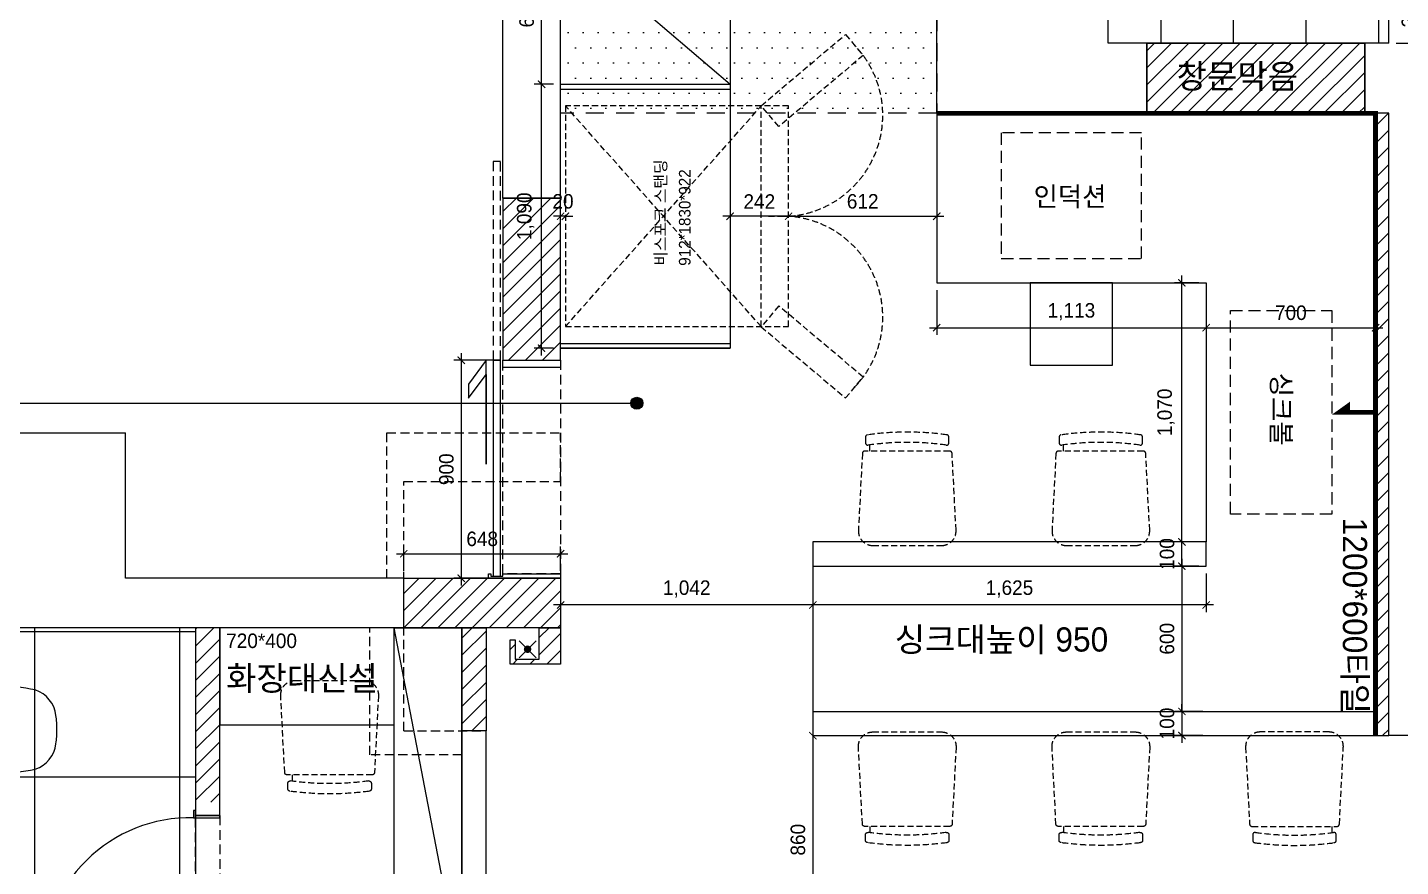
# Model space of a CAD drawing. Header units: inches. Extents: x 4374 to 164780, y 597 to 50243.
# Drawn here: x 9867 to 15540, y 26889 to 30355 of the extents above; entities that cross this region are included whole.
import ezdxf

# ---------------------------------------------------------------- set-up
doc = ezdxf.new("R2010")
doc.units = ezdxf.units.IN
doc.header["$LTSCALE"] = 50
doc.header["$MEASUREMENT"] = 0
doc.header["$PDSIZE"] = 700.071425
for name, pattern in [('DASHED', [0.75, 0.5, -0.25]), ('DASHEDX2', [1.5, 1, -0.5]), ('DH-HID2', [1.2, 0.8, -0.4]), ('HID', [2.5, 1.5, -1]), ('HIDDEN', [0.375, 0.25, -0.125])]:
    doc.linetypes.add(name, pattern=pattern)
for name, color, linetype in [('0-ELC TEXT', 7, 'Continuous'), ('03-WAL NEW', 3, 'Continuous'), ('04_FUR', 6, 'Continuous'), ('06-FUR', 6, 'Continuous'), ('06-LIGHT', 4, 'Continuous'), ('07-DIM WAL', 5, 'Continuous'), ('08-HAT', 8, 'Continuous'), ('3.기호.계단선', 30, 'Continuous'), ('_LIBR', 4, 'Continuous'), ('CO-DOOR', 8, 'Continuous'), ('fin', 5, 'Continuous'), ('FUR', 8, 'DASHED'), ('HL', 6, 'HIDDEN'), ('Layer 1', 7, 'Continuous'), ('도면층2', 2, 'Continuous'), ('도면층4', 4, 'Continuous')]:
    doc.layers.add(name, color=color, linetype=linetype)
doc.styles.add('HY 울릉도 L', font='')
doc.styles.add('코레일둥고', font='Korail_Round_Gothic_Medium.ttf')
doc.styles.get('HY 울릉도 L').set_extended_font_data('HY울릉도L')
doc.dimstyles.new('30', dxfattribs={"dimscale": 30, "dimtxt": 2, "dimasz": 1, "dimexe": 1, "dimexo": 1, "dimgap": 1, "dimtad": 1, "dimdec": 0, "dimrnd": 0.05, "dimdsep": 46, "dimlunit": 6, "dimtxsty": 'HY 울릉도 L', "dimblk": 'ARCHTICK', "dimcen": 2.5, "dimdle": 1, "dimclrd": 133, "dimclre": 133, "dimclrt": 30, "dimadec": 0, "dimazin": 0, "dimtfac": 1, "dimtdec": 0, "dimtix": 1, "dimtmove": 2, "dimatfit": 3, "dimldrblk": 'ARCHTICK', "dimfxl": 0, "dimlwd": -1, "dimlwe": -1, "dimarcsym": 0})
pattern_1 = [(45, (25350.41, 14333.41), (-35.35534, 35.35534), [])]

# ---------------------------------------------------------------- blocks, each defined once
blk = doc.blocks.new('floor')
at = {"layer": 'Layer 1'}
blk.add_line((-39559.4, 7202.2), (-39559.4, 5747.2), dxfattribs=at)
at = {"layer": '도면층2'}
for p, q in [((-38289.4, 8977.2), (-38289.4, 11617.2)), ((-38051.4, 8977.2), (-38051.4, 11617.2)), ((-34629.4, 9617.2), (-34629.4, 11017.2)), ((-36497.4, 9327.2), (-36497.4, 9877.2)), ((-35789.4, 9617.2), (-35789.4, 9877.2)), ((-35629.4, 9617.2), (-35789.4, 9617.2)), ((-35629.4, 9617.2), (-35629.4, 9327.2)), ((-34629.4, 9617.2), (-34729.4, 9617.2)), ((-34729.4, 9617.2), (-34729.4, 9327.2)), ((-35629.4, 9327.2), (-36497.4, 9327.2)), ((-34629.4, 9327.2), (-34729.4, 9327.2)), ((-34629.4, 6757.2), (-34629.4, 9327.2)), ((-38289.4, 8977.2), (-38051.4, 8977.2)), ((-38289.4, 8977.2), (-38051.4, 8977.2)), ((-40979.4, 8007.2), (-39849.4, 8007.2)), ((-39849.4, 7407.2), (-39849.4, 8007.2)), ((-38699.4, 7407.2), (-39849.4, 7407.2)), ((-38699.4, 7202.2), (-38699.4, 7407.2)), ((-38699.4, 7202.2), (-40839.4, 7202.2)), ((-38459.4, 5747.2), (-38459.4, 6777.2)), ((-38359.4, 5547.2), (-38359.4, 6777.2)), ((-34429.4, 6757.2), (-34629.4, 6757.2))]:
    blk.add_line(p, q, dxfattribs=at)
at = {"layer": '도면층2', "color": 8, "linetype": 'HIDDEN', "ltscale": 3}
for p, q in [((-38769.4, 7407.2), (-38769.4, 8007.2)), ((-38769.4, 8007.2), (-38051.4, 8007.2)), ((-38051.4, 7807.2), (-38051.4, 8007.2)), ((-38699.4, 6777.2), (-38699.4, 7807.2)), ((-38699.4, 7807.2), (-38051.4, 7807.2)), ((-38839.4, 6677.2), (-38839.4, 7202.2)), ((-38699.4, 6777.2), (-38359.4, 6777.2)), ((-38459.4, 6677.2), (-38839.4, 6677.2))]:
    blk.add_line(p, q, dxfattribs=at)
at = {"layer": '도면층4'}
for p, q in [((-34729.4, 9617.2), (-35629.4, 9617.2)), ((-35629.4, 9617.2), (-35629.4, 9327.2)), ((-34729.4, 9327.2), (-34729.4, 9617.2)), ((-35629.4, 9327.2), (-34729.4, 9327.2))]:
    blk.add_line(p, q, dxfattribs=at)
blk = doc.blocks.new('ggetg')
at = {"layer": 'FUR'}
blk.add_line((-181607.8, -178117.2), (-181607.8, -178142.9), dxfattribs=at)
for points in [[(-181587.3, -178117.2, 0.399285), (-181577.3, -178107.8), (-181561, -177790.3, 0.429301), (-181620.9, -177727.2), (-181904.6, -177727.2, 0.429301), (-181964.5, -177790.3), (-181948.2, -178107.8, 0.399285), (-181938.3, -178117.2)], [(-181923.9, -178142, 0.455835), (-181935.3, -178151.9), (-181935.3, -178174.5, 0.37479), (-181926.7, -178184.4, 0.068331), (-181598.8, -178184.4, 0.37479), (-181590.2, -178174.5), (-181590.2, -178151.9, 0.455835), (-181601.6, -178142, -0.070108)]]:
    blk.add_lwpolyline(points, format="xyb", close=True, dxfattribs=at)
blk = doc.blocks.new('A$C4B2D31F0')
at = {"layer": 'fin', "color": 4}
for p, q in [((185, 690.9), (20.4, 690.9)), ((37.2, 692.3), (24.7, 692.3)), ((37.2, 692.3), (49.7, 692.3)), ((200.9, 690.9), (365.5, 690.9)), ((47.7, 523.7), (192.9, 523.7)), ((338.2, 523.7), (192.9, 523.7)), ((12.6, 465.9), (192.9, 465.9)), ((373.3, 465.9), (192.9, 465.9)), ((192.9, 426.6), (13.7, 426.6)), ((192.9, 426.6), (372.2, 426.6))]:
    blk.add_line(p, q, dxfattribs=at)
for points in [[(20.4, 690.9), (7.9, 690.9, 0.421209), (-7.1, 675.5), (-2.4, 480.5, 0.001659)], [(365.5, 690.9), (378, 690.9, -0.421209), (392.9, 675.5), (388.3, 480.5, -0.001659)], [(12.6, 465.9, 0.371724), (-1.8, 451.2, 0.003515), (-1, 420.3, 0.320541)], [(373.3, 465.9, -0.371724), (387.7, 451.2, -0.003515), (386.9, 420.3, -0.320541)]]:
    blk.add_lwpolyline(points, format="xyb", dxfattribs=at)
for centre, radius, start, end in [((20.4, 674.9), 16, 90, 179.3116), ((24.7, 707.3), 15, 180, 270), ((49.7, 707.3), 15, 270, 0), ((365.5, 674.9), 16, 0.6884, 90), ((1004.3, 663.1), 1000, 179.3116, 185.9437), ((-618.4, 663.1), 1000, 354.0563, 0.6884), ((49.4, 563.7), 40, 185.9437, 267.5129), ((336.5, 563.7), 40, 272.4871, 354.0563), ((12.6, 480.9), 15, 181.3651, 270), ((373.3, 480.9), 15, 270, 358.6349), ((13.7, 406.6), 20, 90, 182.3333), ((2197.7, 495.6), 2205.9, 182.3333, 190.6081), ((-1811.8, 495.6), 2205.9, 349.3919, 357.6667), ((372.2, 406.6), 20, 357.6667, 90), ((148.7, 128.9), 125.5, 198.2964, 263.4241), ((237.2, 128.9), 125.5, 276.5759, 341.7036), ((192.9, 405.9), 405.9, 261.6993, 270), ((192.9, 405.9), 405.9, 270, 278.3007)]:
    blk.add_arc(centre, radius, start, end, dxfattribs=at)
at = {"layer": 'HL', "linetype": 'Continuous'}
for p, q in [((168.9, 697.3), (168.9, 707.3)), ((168.9, 697.3), (216.9, 697.3)), ((186, 692.5), (180.6, 697.3)), ((181.6, 685.5), (186, 692.5)), ((187, 651.2), (181.6, 685.5)), ((181.6, 685.5), (204.3, 685.5)), ((186, 692.5), (199.9, 692.5)), ((198.9, 651.2), (204.3, 685.5)), ((199.9, 692.5), (205.3, 697.3)), ((204.3, 685.5), (199.9, 692.5)), ((216.9, 697.3), (216.9, 707.3)), ((106.4, 666.3), (184.4, 666.3)), ((106.4, 659.3), (185.5, 659.3)), ((187, 651.2), (198.9, 651.2)), ((200.4, 659.3), (279.4, 659.3)), ((201.4, 666.3), (279.4, 666.3)), ((-16, 576.9), (-16, 564.8)), ((-12, 580.9), (-4.8, 580.9)), ((-12, 560.8), (-4.3, 560.8)), ((192.9, 433.7), (146.6, 433.7)), ((192.9, 433.7), (239.3, 433.7))]:
    blk.add_line(p, q, dxfattribs=at)
for points in [[(110.4, 426.6), (110.4, 450.8, -0.414214), (114.4, 454.8), (130.9, 454.8, -0.414214), (134.9, 450.8), (134.9, 435.2), (134.9, 426.6)], [(275.5, 426.6), (275.5, 450.8, 0.414214), (271.5, 454.8), (255, 454.8, 0.414214), (251, 450.8), (251, 435.2), (251, 426.6)], [(134.9, 435.2), (144.6, 435.2, -0.414214), (146.6, 433.2), (146.6, 426.6)], [(251, 435.2), (241.3, 435.2, 0.414214), (239.3, 433.2), (239.3, 426.6)]]:
    blk.add_lwpolyline(points, format="xyb", dxfattribs=at)
for centre in [(122.9, 440.9), (262.9, 440.9)]:
    blk.add_circle(centre, 8, dxfattribs=at)
for centre, radius, start, end in [((106.4, 662.8), 3.5, 90, 270), ((279.4, 662.8), 3.5, 270, 90), ((-12, 576.9), 4, 90, 180), ((-12, 564.8), 4, 180, 270)]:
    blk.add_arc(centre, radius, start, end, dxfattribs=at)
blk = doc.blocks.new('ghehrth')
at = {"layer": '06-LIGHT'}
h = blk.add_hatch(color=256, dxfattribs=at)
h.dxf.hatch_style = 1
edge = h.paths.add_edge_path()
edge.add_arc((74745, 23107), 31.2, 270, 630)
at = {"color": 1, "linetype": 'Continuous'}
for p, q in [((74745, 23007), (74745, 23207)), ((74645, 23107), (74845, 23107))]:
    blk.add_line(p, q, dxfattribs=at)
blk = doc.blocks.new('_ArchTick')
at = {"color": 0, "linetype": 'ByBlock', "const_width": 0.15}
blk.add_lwpolyline([(-0.5, -0.5), (0.5, 0.5)], dxfattribs=at)
blk = doc.blocks.new('*D333')
at = {"layer": '3.기호.계단선', "color": 133}
for p, q in [((15636.3, 30580.1), (15636.3, 30260.1)), ((15521.9, 30550.1), (15666.3, 30550.1)), ((15521.9, 30290.1), (15666.3, 30290.1))]:
    blk.add_line(p, q, dxfattribs=at)
at = {"layer": 'Defpoints', "color": 0}
for p in [(15491.9, 30550.1), (15491.9, 30290.1), (15636.3, 30290.1)]:
    blk.add_point(p, dxfattribs=at)
at = {"layer": '3.기호.계단선', "color": 133, "xscale": 30, "yscale": 30, "zscale": 30}
for p, rotation in [((15636.3, 30550.1), 90), ((15636.3, 30290.1), 270)]:
    blk.add_blockref('_ArchTick', p, dxfattribs=dict(at, rotation=rotation))
at = {"layer": '3.기호.계단선', "color": 30, "insert": (15575, 30420.1), "char_height": 60, "attachment_point": 5, "rotation": 90, "style": 'HY 울릉도 L'}
blk.add_mtext('260', dxfattribs=at)
blk = doc.blocks.new('*D335')
at = {"layer": '07-DIM WAL', "color": 133}
for p, q in [((11659.4, 29010.1), (11659.4, 28050.1)), ((11801.9, 28980.1), (11629.4, 28980.1)), ((11801.9, 28080.1), (11629.4, 28080.1))]:
    blk.add_line(p, q, dxfattribs=at)
at = {"layer": 'Defpoints', "color": 0}
for p in [(11831.9, 28980.1), (11659.4, 28080.1), (11831.9, 28080.1)]:
    blk.add_point(p, dxfattribs=at)
at = {"layer": '07-DIM WAL', "color": 133, "xscale": 30, "yscale": 30, "zscale": 30}
for p, rotation in [((11659.4, 28980.1), 90), ((11659.4, 28080.1), 270)]:
    blk.add_blockref('_ArchTick', p, dxfattribs=dict(at, rotation=rotation))
at = {"layer": '07-DIM WAL', "color": 30, "insert": (11598.1, 28530.1), "char_height": 60, "attachment_point": 5, "rotation": 90, "style": 'HY 울릉도 L'}
blk.add_mtext('900', dxfattribs=at)
blk = doc.blocks.new('*D336')
at = {"layer": '07-DIM WAL', "color": 133}
for p, q in [((11421.9, 28110.1), (11421.9, 28211)), ((12069.9, 28110.1), (12069.9, 28211)), ((11391.9, 28181), (12099.9, 28181))]:
    blk.add_line(p, q, dxfattribs=at)
at = {"layer": 'Defpoints', "color": 0}
for p in [(12069.9, 28181), (11421.9, 28080.1), (12069.9, 28080.1)]:
    blk.add_point(p, dxfattribs=at)
at = {"layer": '07-DIM WAL', "color": 133, "xscale": 30, "yscale": 30, "zscale": 30, "rotation": 180}
blk.add_blockref('_ArchTick', (11421.9, 28181), dxfattribs=at)
at = {"layer": '07-DIM WAL', "color": 133, "xscale": 30, "yscale": 30, "zscale": 30}
blk.add_blockref('_ArchTick', (12069.9, 28181), dxfattribs=at)
at = {"layer": '07-DIM WAL', "color": 30, "insert": (11745.9, 28242.3), "char_height": 60, "attachment_point": 5, "style": 'HY 울릉도 L'}
blk.add_mtext('648', dxfattribs=at)
blk = doc.blocks.new('*D338')
at = {"layer": '07-DIM WAL', "color": 133}
for p, q in [((13623.9, 29270.1), (13623.9, 29084.8)), ((14736.9, 29270.1), (14736.9, 29084.8)), ((13593.9, 29114.8), (14766.9, 29114.8))]:
    blk.add_line(p, q, dxfattribs=at)
at = {"layer": 'Defpoints', "color": 0}
for p in [(13623.9, 29300.1), (14736.9, 29300.1), (14736.9, 29114.8)]:
    blk.add_point(p, dxfattribs=at)
at = {"layer": '07-DIM WAL', "color": 133, "xscale": 30, "yscale": 30, "zscale": 30, "rotation": 180}
blk.add_blockref('_ArchTick', (13623.9, 29114.8), dxfattribs=at)
at = {"layer": '07-DIM WAL', "color": 133, "xscale": 30, "yscale": 30, "zscale": 30}
blk.add_blockref('_ArchTick', (14736.9, 29114.8), dxfattribs=at)
at = {"layer": '07-DIM WAL', "color": 30, "insert": (14180.4, 29180.8), "char_height": 60, "attachment_point": 5, "style": 'HY 울릉도 L'}
blk.add_mtext('1,113', dxfattribs=at)
blk = doc.blocks.new('*D339')
at = {"layer": '07-DIM WAL', "color": 133}
for p, q in [((14636.7, 28200.1), (14636.7, 29330.1)), ((14706.9, 29300.1), (14606.7, 29300.1)), ((14706.9, 28230.1), (14606.7, 28230.1))]:
    blk.add_line(p, q, dxfattribs=at)
at = {"layer": 'Defpoints', "color": 0}
for p in [(14636.7, 29300.1), (14736.9, 29300.1), (14736.9, 28230.1)]:
    blk.add_point(p, dxfattribs=at)
at = {"layer": '07-DIM WAL', "color": 133, "xscale": 30, "yscale": 30, "zscale": 30}
for p, rotation in [((14636.7, 29300.1), 90), ((14636.7, 28230.1), 270)]:
    blk.add_blockref('_ArchTick', p, dxfattribs=dict(at, rotation=rotation))
at = {"layer": '07-DIM WAL', "color": 30, "insert": (14570.8, 28765.1), "char_height": 60, "attachment_point": 5, "rotation": 90, "style": 'HY 울릉도 L'}
blk.add_mtext('1,070', dxfattribs=at)
blk = doc.blocks.new('*D340')
at = {"layer": '07-DIM WAL', "color": 133}
for p, q in [((14636.7, 28230.1), (14636.7, 28260.1)), ((14706.9, 28230.1), (14606.7, 28230.1)), ((14636.7, 28130.1), (14636.7, 28230.1)), ((14706.9, 28130.1), (14606.7, 28130.1)), ((14636.7, 28130.1), (14636.7, 28100.1))]:
    blk.add_line(p, q, dxfattribs=at)
at = {"layer": 'Defpoints', "color": 0}
for p in [(14636.7, 28230.1), (14736.9, 28230.1), (14736.9, 28130.1)]:
    blk.add_point(p, dxfattribs=at)
at = {"layer": '07-DIM WAL', "color": 133, "xscale": 30, "yscale": 30, "zscale": 30}
for p, rotation in [((14636.7, 28230.1), 270), ((14636.7, 28130.1), 90)]:
    blk.add_blockref('_ArchTick', p, dxfattribs=dict(at, rotation=rotation))
at = {"layer": '07-DIM WAL', "color": 30, "insert": (14575.5, 28180.1), "char_height": 60, "attachment_point": 5, "rotation": 90, "style": 'HY 울릉도 L'}
blk.add_mtext('100', dxfattribs=at)
blk = doc.blocks.new('*D341')
at = {"layer": '07-DIM WAL', "color": 133}
for p, q in [((14636.7, 28160.1), (14636.7, 27500.1)), ((14706.9, 28130.1), (14606.7, 28130.1)), ((14723.1, 27530.1), (14606.7, 27530.1))]:
    blk.add_line(p, q, dxfattribs=at)
at = {"layer": 'Defpoints', "color": 0}
for p in [(14736.9, 28130.1), (14636.7, 27530.1), (14753.1, 27530.1)]:
    blk.add_point(p, dxfattribs=at)
at = {"layer": '07-DIM WAL', "color": 133, "xscale": 30, "yscale": 30, "zscale": 30}
for p, rotation in [((14636.7, 28130.1), 90), ((14636.7, 27530.1), 270)]:
    blk.add_blockref('_ArchTick', p, dxfattribs=dict(at, rotation=rotation))
at = {"layer": '07-DIM WAL', "color": 30, "insert": (14575.5, 27830.1), "char_height": 60, "attachment_point": 5, "rotation": 90, "style": 'HY 울릉도 L'}
blk.add_mtext('600', dxfattribs=at)
blk = doc.blocks.new('*D342')
at = {"layer": '07-DIM WAL', "color": 133}
for p, q in [((14706.9, 27530.1), (14606.7, 27530.1)), ((14636.7, 27530.1), (14636.7, 27560.1)), ((14636.7, 27530.1), (14636.7, 27430.1)), ((14723.1, 27430.1), (14606.7, 27430.1)), ((14636.7, 27430.1), (14636.7, 27400.1))]:
    blk.add_line(p, q, dxfattribs=at)
at = {"layer": 'Defpoints', "color": 0}
for p in [(14736.9, 27530.1), (14636.7, 27430.1), (14753.1, 27430.1)]:
    blk.add_point(p, dxfattribs=at)
at = {"layer": '07-DIM WAL', "color": 133, "xscale": 30, "yscale": 30, "zscale": 30}
for p, rotation in [((14636.7, 27530.1), 270), ((14636.7, 27430.1), 90)]:
    blk.add_blockref('_ArchTick', p, dxfattribs=dict(at, rotation=rotation))
at = {"layer": '07-DIM WAL', "color": 30, "insert": (14575.5, 27480.1), "char_height": 60, "attachment_point": 5, "rotation": 90, "style": 'HY 울릉도 L'}
blk.add_mtext('100', dxfattribs=at)
blk = doc.blocks.new('*D343')
at = {"layer": '07-DIM WAL', "color": 133}
for p, q in [((14736.9, 29270.1), (14736.9, 29084.8)), ((15436.9, 29270.1), (15436.9, 29084.8)), ((14706.9, 29114.8), (15466.9, 29114.8))]:
    blk.add_line(p, q, dxfattribs=at)
at = {"layer": 'Defpoints', "color": 0}
for p in [(14736.9, 29300.1), (15436.9, 29300.1), (15436.9, 29114.8)]:
    blk.add_point(p, dxfattribs=at)
at = {"layer": '07-DIM WAL', "color": 133, "xscale": 30, "yscale": 30, "zscale": 30, "rotation": 180}
blk.add_blockref('_ArchTick', (14736.9, 29114.8), dxfattribs=at)
at = {"layer": '07-DIM WAL', "color": 133, "xscale": 30, "yscale": 30, "zscale": 30}
blk.add_blockref('_ArchTick', (15436.9, 29114.8), dxfattribs=at)
at = {"layer": '07-DIM WAL', "color": 30, "insert": (15086.9, 29176.1), "char_height": 60, "attachment_point": 5, "style": 'HY 울릉도 L'}
blk.add_mtext('700', dxfattribs=at)
blk = doc.blocks.new('*D344')
at = {"layer": '07-DIM WAL', "color": 133}
for p, q in [((13111.9, 28100.1), (13111.9, 27939.5)), ((14736.9, 28100.1), (14736.9, 27939.5)), ((14766.9, 27969.5), (13081.9, 27969.5))]:
    blk.add_line(p, q, dxfattribs=at)
at = {"layer": 'Defpoints', "color": 0}
for p in [(13111.9, 28130.1), (14736.9, 28130.1), (13111.9, 27969.5)]:
    blk.add_point(p, dxfattribs=at)
at = {"layer": '07-DIM WAL', "color": 133, "xscale": 30, "yscale": 30, "zscale": 30, "rotation": 180}
blk.add_blockref('_ArchTick', (13111.9, 27969.5), dxfattribs=at)
at = {"layer": '07-DIM WAL', "color": 133, "xscale": 30, "yscale": 30, "zscale": 30}
blk.add_blockref('_ArchTick', (14736.9, 27969.5), dxfattribs=at)
at = {"layer": '07-DIM WAL', "color": 30, "insert": (13924.4, 28035.5), "char_height": 60, "attachment_point": 5, "style": 'HY 울릉도 L'}
blk.add_mtext('1,625', dxfattribs=at)
blk = doc.blocks.new('*D345')
at = {"layer": '07-DIM WAL', "color": 133}
for p, q in [((12069.9, 28100.1), (12069.9, 27939.5)), ((13111.9, 28100.1), (13111.9, 27939.5)), ((13141.9, 27969.5), (12039.9, 27969.5))]:
    blk.add_line(p, q, dxfattribs=at)
at = {"layer": 'Defpoints', "color": 0}
for p in [(12069.9, 28130.1), (13111.9, 28130.1), (12069.9, 27969.5)]:
    blk.add_point(p, dxfattribs=at)
at = {"layer": '07-DIM WAL', "color": 133, "xscale": 30, "yscale": 30, "zscale": 30, "rotation": 180}
blk.add_blockref('_ArchTick', (12069.9, 27969.5), dxfattribs=at)
at = {"layer": '07-DIM WAL', "color": 133, "xscale": 30, "yscale": 30, "zscale": 30}
blk.add_blockref('_ArchTick', (13111.9, 27969.5), dxfattribs=at)
at = {"layer": '07-DIM WAL', "color": 30, "insert": (12590.9, 28035.5), "char_height": 60, "attachment_point": 5, "style": 'HY 울릉도 L'}
blk.add_mtext('1,042', dxfattribs=at)
blk = doc.blocks.new('*D346')
at = {"layer": '07-DIM WAL', "color": 133}
blk.add_line((13111.9, 27460.1), (13111.9, 26540.1), dxfattribs=at)
at = {"layer": 'Defpoints', "color": 0}
for p in [(13111.9, 27430.1), (13111.9, 26570.1), (13111.9, 26570.1)]:
    blk.add_point(p, dxfattribs=at)
at = {"layer": '07-DIM WAL', "color": 133, "xscale": 30, "yscale": 30, "zscale": 30}
for p, rotation in [((13111.9, 27430.1), 90), ((13111.9, 26570.1), 270)]:
    blk.add_blockref('_ArchTick', p, dxfattribs=dict(at, rotation=rotation))
at = {"layer": '07-DIM WAL', "color": 30, "insert": (13050.6, 27000.1), "char_height": 60, "attachment_point": 5, "rotation": 90, "style": 'HY 울릉도 L'}
blk.add_mtext('860', dxfattribs=at)
blk = doc.blocks.new('*D449')
at = {"layer": '3.기호.계단선', "color": 133}
blk.add_line((12981.9, 29575.1), (13653.9, 29575.1), dxfattribs=at)
at = {"layer": 'Defpoints', "color": 0}
for p in [(13011.9, 29575.1), (13623.9, 29575.1), (13623.9, 29575.1)]:
    blk.add_point(p, dxfattribs=at)
at = {"layer": '3.기호.계단선', "color": 133, "xscale": 30, "yscale": 30, "zscale": 30, "rotation": 180}
blk.add_blockref('_ArchTick', (13011.9, 29575.1), dxfattribs=at)
at = {"layer": '3.기호.계단선', "color": 133, "xscale": 30, "yscale": 30, "zscale": 30}
blk.add_blockref('_ArchTick', (13623.9, 29575.1), dxfattribs=at)
at = {"layer": '3.기호.계단선', "color": 30, "insert": (13317.9, 29636.3), "char_height": 60, "attachment_point": 5, "style": 'HY 울릉도 L'}
blk.add_mtext('612', dxfattribs=at)
blk = doc.blocks.new('*D450')
at = {"layer": '3.기호.계단선', "color": 133}
for p, q in [((12069.9, 29575.1), (12039.9, 29575.1)), ((12089.9, 29575.1), (12069.9, 29575.1)), ((12089.9, 29575.1), (12119.9, 29575.1))]:
    blk.add_line(p, q, dxfattribs=at)
at = {"layer": 'Defpoints', "color": 0}
for p in [(12069.9, 29575.1), (12069.9, 29575.1), (12089.9, 29575.1)]:
    blk.add_point(p, dxfattribs=at)
at = {"layer": '3.기호.계단선', "color": 133, "xscale": 30, "yscale": 30, "zscale": 30}
blk.add_blockref('_ArchTick', (12069.9, 29575.1), dxfattribs=at)
at = {"layer": '3.기호.계단선', "color": 133, "xscale": 30, "yscale": 30, "zscale": 30, "rotation": 180}
blk.add_blockref('_ArchTick', (12089.9, 29575.1), dxfattribs=at)
at = {"layer": '3.기호.계단선', "color": 30, "insert": (12079.9, 29636.3), "char_height": 60, "attachment_point": 5, "style": 'HY 울릉도 L'}
blk.add_mtext('20', dxfattribs=at)
blk = doc.blocks.new('*D451')
at = {"layer": '3.기호.계단선', "color": 133}
for p, q in [((11991.1, 29000.1), (11991.1, 30150.1)), ((12039.9, 30120.1), (11961.1, 30120.1)), ((12039.9, 29030.1), (11961.1, 29030.1))]:
    blk.add_line(p, q, dxfattribs=at)
at = {"layer": 'Defpoints', "color": 0}
for p in [(11991.1, 30120.1), (12069.9, 30120.1), (12069.9, 29030.1)]:
    blk.add_point(p, dxfattribs=at)
at = {"layer": '3.기호.계단선', "color": 133, "xscale": 30, "yscale": 30, "zscale": 30}
for p, rotation in [((11991.1, 30120.1), 90), ((11991.1, 29030.1), 270)]:
    blk.add_blockref('_ArchTick', p, dxfattribs=dict(at, rotation=rotation))
at = {"layer": '3.기호.계단선', "color": 30, "insert": (11925.1, 29575.1), "char_height": 60, "attachment_point": 5, "rotation": 90, "style": 'HY 울릉도 L'}
blk.add_mtext('1,090', dxfattribs=at)
blk = doc.blocks.new('*D452')
at = {"layer": '3.기호.계단선', "color": 133}
for p, q in [((11991.1, 30090.1), (11991.1, 30750.1)), ((12039.9, 30720.1), (11961.1, 30720.1)), ((12039.9, 30120.1), (11961.1, 30120.1))]:
    blk.add_line(p, q, dxfattribs=at)
at = {"layer": 'Defpoints', "color": 0}
for p in [(11991.1, 30720.1), (12069.9, 30720.1), (12069.9, 30120.1)]:
    blk.add_point(p, dxfattribs=at)
at = {"layer": '3.기호.계단선', "color": 133, "xscale": 30, "yscale": 30, "zscale": 30}
for p, rotation in [((11991.1, 30720.1), 90), ((11991.1, 30120.1), 270)]:
    blk.add_blockref('_ArchTick', p, dxfattribs=dict(at, rotation=rotation))
at = {"layer": '3.기호.계단선', "color": 30, "insert": (11929.8, 30420.1), "char_height": 60, "attachment_point": 5, "rotation": 90, "style": 'HY 울릉도 L'}
blk.add_mtext('600', dxfattribs=at)
blk = doc.blocks.new('*D457')
at = {"layer": '3.기호.계단선', "color": 133}
for p, q in [((13041.9, 29575.1), (12739.9, 29575.1)), ((12769.9, 29545.1), (12769.9, 29545.1))]:
    blk.add_line(p, q, dxfattribs=at)
at = {"layer": 'Defpoints', "color": 0}
for p in [(12769.9, 29575.1), (12769.9, 29575.1), (13011.9, 29575.1)]:
    blk.add_point(p, dxfattribs=at)
at = {"layer": '3.기호.계단선', "color": 133, "xscale": 30, "yscale": 30, "zscale": 30, "rotation": 180}
blk.add_blockref('_ArchTick', (12769.9, 29575.1), dxfattribs=at)
at = {"layer": '3.기호.계단선', "color": 133, "xscale": 30, "yscale": 30, "zscale": 30}
blk.add_blockref('_ArchTick', (13011.9, 29575.1), dxfattribs=at)
at = {"layer": '3.기호.계단선', "color": 30, "insert": (12890.9, 29635.8), "char_height": 60, "attachment_point": 5, "style": 'HY 울릉도 L'}
blk.add_mtext('242', dxfattribs=at)

msp = doc.modelspace()

# ---------------------------------------------------------------- hatches: boundary and pattern name
at = {"layer": '0-ELC TEXT'}
h = msp.add_hatch(color=256, dxfattribs=at)
h.dxf.hatch_style = 1
edge = h.paths.add_edge_path()
edge.add_arc((12384.7, 28802.7), 25, 180, 540, ccw=False)
at = {"layer": '03-WAL NEW'}
h = msp.add_hatch(dxfattribs=at)
h.set_pattern_fill('DOTS', color=8, scale=1000)
h.set_pattern_definition([(0, (25350.41, 14333.41), (31.25, 62.5), [0, -62.5])])
h.paths.add_polyline_path([(13623.9, 30000.1), (12069.9, 30000.1), (12069.9, 32290.1), (13623.9, 32290.1)])
h = msp.add_hatch(dxfattribs=at)
h.set_pattern_fill('_USER', color=8, scale=50, angle=45, pattern_type=0)
h.set_pattern_definition([(45, (25295.41, 14333.41), (-35.35534, 35.35534), [])])
h.paths.add_polyline_path([(14491.9, 30290.1), (15391.9, 30290.1), (15391.9, 30000.1), (14491.9, 30000.1)])
h = msp.add_hatch(dxfattribs=at)
h.set_pattern_fill('_USER', color=8, scale=50, angle=45, pattern_type=0)
h.set_pattern_definition(pattern_1)
h.paths.add_polyline_path([(15491.9, 30000.1), (15436.9, 30000.1), (15436.9, 27430.1), (15491.9, 27430.1)])
h = msp.add_hatch(dxfattribs=at)
h.set_pattern_fill('_USER', color=8, scale=50, angle=45, pattern_type=0)
h.set_pattern_definition(pattern_1)
h.paths.add_polyline_path([(12069.9, 29650.1), (11831.9, 29650.1), (11831.9, 28980.1), (12069.9, 28980.1)])
h = msp.add_hatch(dxfattribs=at)
h.set_pattern_fill('_USER', color=8, scale=50, angle=45, pattern_type=0)
h.set_pattern_definition([(45, (25350.41, 14368.41), (-35.35534, 35.35534), [])])
h.paths.add_polyline_path([(12069.9, 28080.1), (12069.9, 27875.1), (11421.9, 27875.1), (11421.9, 28080.1), (11831.9, 28080.1)])
h.paths.add_polyline_path([(11761.9, 27450.1), (11661.9, 27450.1), (11661.9, 27875.1), (11761.9, 27875.1)])
h = msp.add_hatch(dxfattribs=at)
h.set_pattern_fill('_USER', color=8, scale=50, angle=45, pattern_type=0)
h.set_pattern_definition([(45, (25415.41, 14368.41), (-35.35534, 35.35534), [])])
h.paths.add_polyline_path([(10561.9, 27875.1), (10561.9, 27155.1), (10661.9, 27155.1), (10661.9, 27875.1)])
h = msp.add_hatch(dxfattribs=at)
h.set_pattern_fill('_USER', color=8, scale=50, angle=45, pattern_type=0)
h.set_pattern_definition(pattern_1)
h.paths.add_polyline_path([(12069.9, 27875.1), (12069.9, 27725.1), (11861.9, 27725.1), (11861.9, 27825.1), (11881.9, 27825.1), (11881.9, 27745.1), (11981.9, 27745.1), (11981.9, 27875.1)])
at = {"layer": '08-HAT'}
h = msp.add_hatch(dxfattribs=at)
h.set_pattern_fill('_USER', color=256, scale=300, double=1, pattern_type=0)
h.set_pattern_definition([(0, (25350.4, 14333.4), (0, 300), []), (90, (25350.4, 14333.4), (-300, 2e-14), [])])
h.paths.add_polyline_path([(13773.9, 31693.5), (13773.9, 30553.5), (14331.9, 30550.1), (14331.9, 30290.1), (15491.9, 30290.1), (15491.9, 31690.1)])
h = msp.add_hatch(dxfattribs=at)
h.set_pattern_fill('_USER', color=256, scale=600, double=1, pattern_type=0)
h.set_pattern_definition([(0, (10496.95, 27860.06), (0, 600), []), (90, (10496.95, 27860.06), (-600, 4e-14), [])])
h.paths.add_polyline_path([(10561.9, 27875.1), (9381.9, 27875.1), (9381.9, 26420.1), (10561.9, 26420.1)])

# ---------------------------------------------------------------- linework, layer by layer
at = {"layer": '0-ELC TEXT'}
msp.add_line((8389.2, 28802.7), (12384.7, 28802.7), dxfattribs=at)
msp.add_circle((12384.7, 28802.7), 25, dxfattribs=at)
at = {"layer": '03-WAL NEW'}
for points in [[(14491.9, 30290.1), (15391.9, 30290.1), (15391.9, 30000.1), (14491.9, 30000.1)], [(15491.9, 30000.1), (15436.9, 30000.1), (15436.9, 27430.1), (15491.9, 27430.1)], [(12069.9, 29650.1), (11831.9, 29650.1), (11831.9, 28980.1), (12069.9, 28980.1)], [(11761.9, 27450.1), (11661.9, 27450.1), (11661.9, 27875.1), (11761.9, 27875.1)]]:
    msp.add_lwpolyline(points, close=True, dxfattribs=at)
for points in [[(12069.9, 28080.1), (12069.9, 27875.1), (11421.9, 27875.1), (11421.9, 28080.1), (11831.9, 28080.1), (11831.9, 28080.1), (12069.9, 28080.1)], [(10561.9, 27875.1), (10561.9, 27100.1), (10661.9, 27100.1), (10661.9, 27875.1), (10561.9, 27875.1)], [(12069.9, 27875.1), (12069.9, 27725.1), (11861.9, 27725.1), (11861.9, 27825.1), (11881.9, 27825.1), (11881.9, 27745.1), (11981.9, 27745.1), (11981.9, 27875.1), (12069.9, 27875.1)]]:
    msp.add_lwpolyline(points, dxfattribs=at)
at = {"layer": '04_FUR', "color": 8}
for p, q in [((14736.9, 28130.1), (14736.9, 28230.1)), ((13111.9, 28130.1), (14736.9, 28130.1)), ((13111.9, 27530.1), (15436.9, 27530.1))]:
    msp.add_line(p, q, dxfattribs=at)
at = {"layer": '06-FUR'}
for p, q in [((12069.9, 30720.1), (12769.9, 30120.1)), ((12069.9, 30120.1), (12769.9, 30120.1)), ((12069.9, 30100.1), (12769.9, 30100.1)), ((12069.9, 29050.1), (12769.9, 29050.1)), ((12069.9, 29030.1), (12769.9, 29030.1))]:
    msp.add_line(p, q, dxfattribs=at)
for points in [[(12069.9, 30720.1), (12769.9, 30720.1), (12769.9, 29030.1), (12069.9, 29030.1), (12069.9, 30720.1)], [(13623.9, 30000.1), (13623.9, 29300.1), (14736.9, 29300.1), (14736.9, 28230.1), (13111.9, 28230.1), (13111.9, 27430.1), (15436.9, 27430.1), (15436.9, 30000.1), (13623.9, 30000.1)], [(11381.9, 27875.1), (10661.9, 27875.1), (10661.9, 27475.1), (11381.9, 27475.1), (11381.9, 27875.1)], [(11661.9, 26420.1), (11381.9, 26420.1), (11381.9, 27875.1), (11661.9, 27875.1), (11661.9, 26420.1), (11381.9, 27875.1)]]:
    msp.add_lwpolyline(points, dxfattribs=at)
at = {"layer": '06-FUR', "color": 7, "linetype": 'DASHEDX2'}
for points in [[(13890.4, 29400.1), (14470.4, 29400.1), (14470.4, 29920.1), (13890.4, 29920.1)], [(14836.9, 28345.1), (14836.9, 29185.1), (15256.9, 29185.1), (15256.9, 28345.1)]]:
    msp.add_lwpolyline(points, close=True, dxfattribs=at)
at = {"layer": '06-FUR'}
msp.add_lwpolyline([(14010.4, 28960.1), (14350.4, 28960.1), (14350.4, 29300.1), (14010.4, 29300.1)], close=True, dxfattribs=at)
at = {"layer": '07-DIM WAL', "color": 10, "const_width": 20}
msp.add_lwpolyline([(15436.9, 28765.2), (15286.9, 28765.2), (15320.9, 28789.5), (15320.9, 28765.2)], dxfattribs=at)
at = {"layer": '3.기호.계단선', "linetype": 'HID'}
msp.add_lwpolyline([(13623.9, 30000.1), (12069.9, 30000.1), (12069.9, 32290.1), (13623.9, 32290.1), (13623.9, 30000.1)], dxfattribs=at)
at = {"layer": '3.기호.계단선', "const_width": 20}
msp.add_lwpolyline([(15436.9, 27430.1), (15436.9, 30000.1), (13623.9, 30000.1)], dxfattribs=at)
at = {"layer": '_LIBR', "linetype": 'Continuous'}
msp.add_lwpolyline([(10561.9, 27091.1), (10561.9, 27121.1), (10552.9, 27121.1), (10552.9, 27091.1), (10561.9, 27091.1)], dxfattribs=at)
msp.add_lwpolyline([(10561.9, 27100.1), (10561.9, 27091.1), (10661.9, 27091.1), (10661.9, 27100.1)], close=True, dxfattribs=at)
msp.add_arc((10539.6, 26481.6), 609.6, 88.7406, 180.7049, dxfattribs=at)
at = {"layer": 'CO-DOOR', "color": 8, "linetype": 'DH-HID2'}
msp.add_lwpolyline([(11821.9, 28980.1), (11821.9, 29801.1), (11791.9, 29801.1), (11791.9, 28980.1)], close=True, dxfattribs=at)
at = {"layer": 'CO-DOOR', "color": 1}
msp.add_lwpolyline([(11761.9, 28550.9), (11761.9, 28980.1), (11689.7, 28881.4), (11689.7, 28823.1), (11761.9, 28921.7), (11761.9, 28550.9)], close=True, dxfattribs=at)
at = {"layer": 'CO-DOOR'}
msp.add_lwpolyline([(11821.9, 28089.1), (11821.9, 28980.1), (11791.9, 28980.1), (11791.9, 28089.1)], close=True, dxfattribs=at)
at = {"layer": 'CO-DOOR', "color": 251, "linetype": 'DH-HID2'}
for points in [[(11831.9, 28098.1), (11831.9, 28980.1), (12069.9, 28980.1), (12069.9, 28098.1)], [(10661.9, 27100.1), (10661.9, 26450.1), (10561.9, 26450.1), (10561.9, 27100.1)]]:
    msp.add_lwpolyline(points, close=True, dxfattribs=at)
at = {"layer": 'CO-DOOR', "color": 7}
for points in [[(11831.9, 28980.1), (12069.9, 28980.1), (12069.9, 28950.1), (11831.9, 28950.1), (11831.9, 28980.1)], [(11771.9, 28080.1), (11771.9, 28098.1), (11781.9, 28098.1), (11781.9, 28089.1), (11831.9, 28089.1), (11831.9, 28098.1), (12069.9, 28098.1), (12069.9, 28080.1), (11771.9, 28080.1)]]:
    msp.add_lwpolyline(points, dxfattribs=at)
at = {"layer": 'FUR'}
for p, q in [((12898.9, 29119.1), (12089.9, 30031.1)), ((12089.9, 29119.1), (12898.9, 30031.1)), ((12898.9, 29119.1), (12898.9, 30031.1)), ((12928.9, 29575.1), (13041.9, 29575.1))]:
    msp.add_line(p, q, dxfattribs=at)
for points in [[(13320, 30239.3), (12971.4, 29945.3), (12898.5, 30031.7), (13247.1, 30325.6)], [(13011.9, 29119.1), (13011.9, 30031.1), (12089.9, 30031.1), (12089.9, 29119.1)], [(13320, 28910.9), (12971.4, 29204.8), (12898.5, 29118.5), (13247.1, 28824.5)]]:
    msp.add_lwpolyline(points, close=True, dxfattribs=at)
for centre, start, end in [((12983, 29992), 273.9757, 44.0177), ((12983, 29158.1), 315.9823, 86.0243)]:
    msp.add_arc(centre, 418, start, end, dxfattribs=at)

# ---------------------------------------------------------------- block references
msp.add_blockref('floor', (50121.3, 20672.9))
at = {"rotation": 90}
msp.add_blockref('A$C4B2D31F0', (9989.1, 27262.1), dxfattribs=at)
at = {"layer": '06-LIGHT', "xscale": 0.5, "yscale": 0.5, "zscale": 0.5, "rotation": 45}
msp.add_blockref('ghehrth', (-6323.4, -6809.2), dxfattribs=at)
at = {"layer": 'FUR', "rotation": 180}
for p in [(-168260.8, -149512.2), (-167460.8, -149512.2)]:
    msp.add_blockref('ggetg', p, dxfattribs=at)
at = {"layer": 'FUR', "xscale": -1}
for p in [(-170647.3, 205384.9), (-168260.8, 205172.3), (-167460.8, 205172.3)]:
    msp.add_blockref('ggetg', p, dxfattribs=at)
at = {"layer": 'FUR'}
msp.add_blockref('ggetg', (196864.7, 205172.3), dxfattribs=at)

# ---------------------------------------------------------------- texts
at = {"layer": '0-ELC TEXT', "style": '코레일둥고'}
for s, p in [('창문막음', (14614.9, 30103.3)), ('싱크대높이 950', (13450.3, 27777.2)), ('화장대신설', (10687.9, 27616.8))]:
    msp.add_text(s, height=100, dxfattribs=at).set_placement(p)
at = {"layer": '06-FUR', "color": 7, "linetype": 'DASHEDX2', "style": '코레일둥고'}
msp.add_text('인덕션', height=80, dxfattribs=at).set_placement((14023.9, 29616.7))
msp.add_text('싱크볼', height=80, rotation=270, dxfattribs=at).set_placement((15007.1, 28929))
at = {"layer": '3.기호.계단선', "style": '코레일둥고'}
msp.add_text('1200*600타일', height=100, rotation=270, dxfattribs=at).set_placement((15301.8, 28329.9))
at = {"layer": 'FUR', "style": '코레일둥고'}
for s, p in [('비스포크 스탠딩', (12506.7, 29370.6)), ('912*1830*922', (12606.7, 29370.6))]:
    msp.add_text(s, height=48, rotation=90, dxfattribs=at).set_placement(p)
msp.add_text('720*400', height=60, dxfattribs=at).set_placement((10688.2, 27791.7))

# ---------------------------------------------------------------- dimensions: what is measured, and where the dimension line sits
at = {"layer": '07-DIM WAL'}
for base, p1, p2, picture, middle in [((14636.7, 29300.1), (14736.9, 28230.1), (14736.9, 29300.1), '*D339', (14570.8, 28765.1)), ((11659.4, 28080.1), (11831.9, 28980.1), (11831.9, 28080.1), '*D335', (11598.1, 28530.1)), ((14636.7, 28230.1), (14736.9, 28130.1), (14736.9, 28230.1), '*D340', (14575.5, 28180.1)), ((14636.7, 27530.1), (14736.9, 28130.1), (14753.1, 27530.1), '*D341', (14575.5, 27830.1)), ((14636.7, 27430.1), (14736.9, 27530.1), (14753.1, 27430.1), '*D342', (14575.5, 27480.1)), ((13111.9, 26570.1), (13111.9, 27430.1), (13111.9, 26570.1), '*D346', (13050.6, 27000.1))]:
    dim = msp.add_linear_dim(base=base, p1=p1, p2=p2, angle=90, dimstyle='30', override={"dimfxl": 1.25}, dxfattribs=at)
    dim.commit()
    dim.dimension.update_dxf_attribs({"geometry": picture, "text_midpoint": middle})
for base, p1, p2, picture, middle in [((14736.9, 29114.8), (13623.9, 29300.1), (14736.9, 29300.1), '*D338', (14180.4, 29180.8)), ((15436.9, 29114.8), (14736.9, 29300.1), (15436.9, 29300.1), '*D343', (15086.9, 29176.1)), ((12069.9, 28181), (11421.9, 28080.1), (12069.9, 28080.1), '*D336', (11745.9, 28242.3)), ((12069.9, 27969.5), (13111.9, 28130.1), (12069.9, 28130.1), '*D345', (12590.9, 28035.5)), ((13111.9, 27969.5), (14736.9, 28130.1), (13111.9, 28130.1), '*D344', (13924.4, 28035.5))]:
    dim = msp.add_linear_dim(base=base, p1=p1, p2=p2, dimstyle='30', override={"dimfxl": 1.25}, dxfattribs=at)
    dim.commit()
    dim.dimension.update_dxf_attribs({"geometry": picture, "text_midpoint": middle})
at = {"layer": '3.기호.계단선'}
for base, p1, p2, picture, middle in [((11991.1, 30720.1), (12069.9, 30120.1), (12069.9, 30720.1), '*D452', (11929.8, 30420.1)), ((15636.3, 30290.1), (15491.9, 30550.1), (15491.9, 30290.1), '*D333', (15575, 30420.1)), ((11991.1, 30120.1), (12069.9, 29030.1), (12069.9, 30120.1), '*D451', (11925.1, 29575.1))]:
    dim = msp.add_linear_dim(base=base, p1=p1, p2=p2, angle=90, dimstyle='30', override={"dimfxl": 1.25}, dxfattribs=at)
    dim.commit()
    dim.dimension.update_dxf_attribs({"geometry": picture, "text_midpoint": middle})
for base, p1, p2, picture, middle in [((12069.9, 29575.1), (12089.9, 29575.1), (12069.9, 29575.1), '*D450', (12079.9, 29636.3)), ((12769.9, 29575.1), (13011.9, 29575.1), (12769.9, 29575.1), '*D457', (12890.9, 29635.8)), ((13623.9, 29575.1), (13011.9, 29575.1), (13623.9, 29575.1), '*D449', (13317.9, 29636.3))]:
    dim = msp.add_linear_dim(base=base, p1=p1, p2=p2, dimstyle='30', override={"dimfxl": 1.25}, dxfattribs=at)
    dim.commit()
    dim.dimension.update_dxf_attribs({"geometry": picture, "text_midpoint": middle})

doc.saveas('drawing.dxf')
